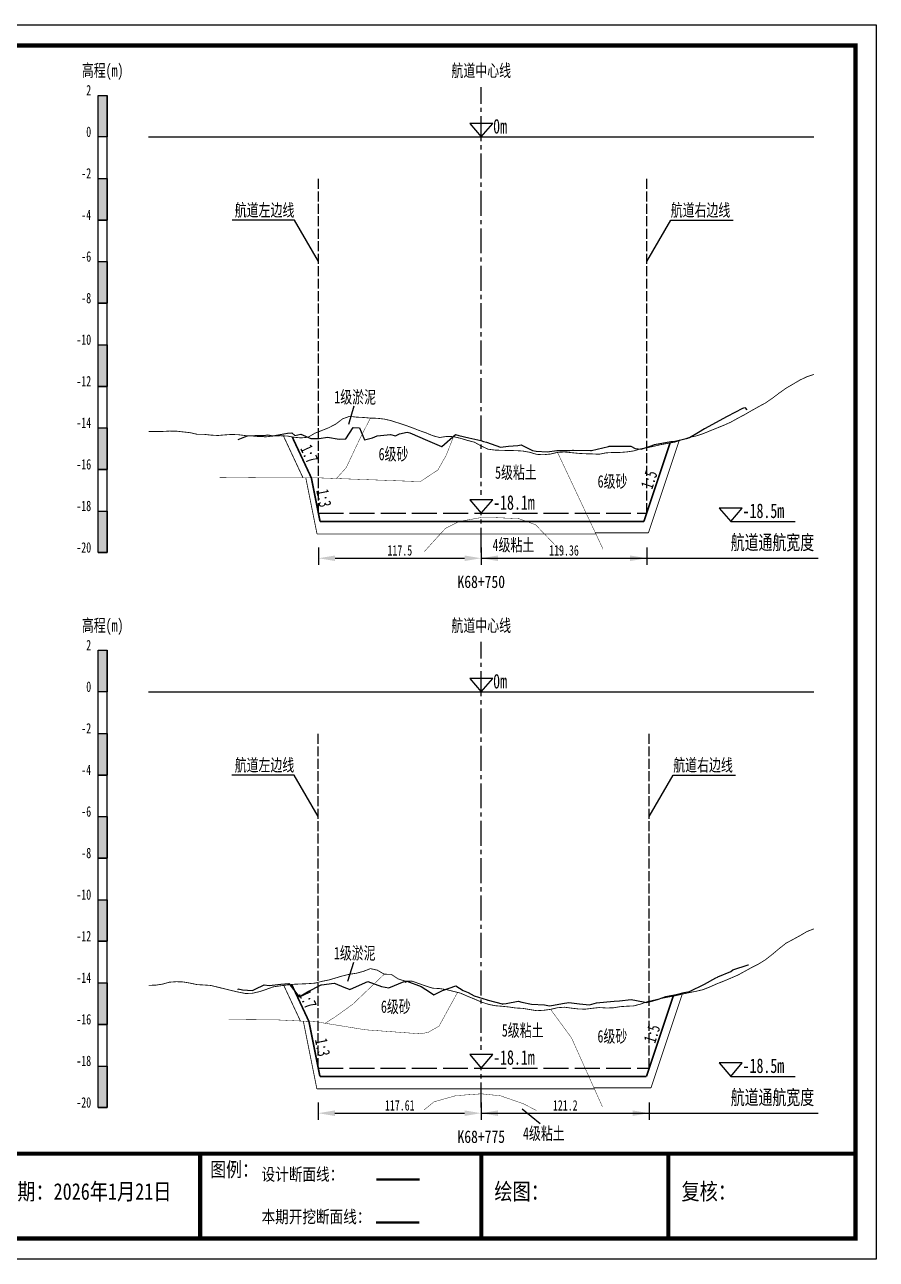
# Model space of a CAD drawing. Header units: millimetres. Extents: x 0 to 1680, y -8762 to 0.
# Drawn here: x 215.2 to 420, y -6088.5 to -5791.5 of the extents above; entities that cross this region are included whole.
import ezdxf
from ezdxf.enums import TextEntityAlignment as Align

# ---------------------------------------------------------------- set-up
doc = ezdxf.new("R2010")
doc.units = ezdxf.units.MM
for name, pattern in [('ACAD_ISO02W100', [15, 12, -3]), ('ACAD_ISO05W100', [33, 24, -3, 0, -3, 0, -3]), ('CENTER2', [1.125, 0.75, -0.125, 0.125, -0.125])]:
    doc.linetypes.add(name, pattern=pattern)
for name, color, linetype in [('0-桩号', 1, 'Continuous'), ('0-航道左右边线标注', 8, 'Continuous'), ('1-疏浚底高', 7, 'Continuous'), ('1-通航宽度', 7, 'Continuous'), ('1-通航底高', 7, 'Continuous'), ('202601', 5, 'Continuous'), ('DMX', 20, 'Continuous'), ('L1', 7, 'Continuous'), ('图幅外框线', 145, 'Continuous'), ('地质分层', 6, 'Continuous'), ('坡比', 1, 'Continuous'), ('尺寸标注', 1, 'Continuous'), ('开挖线', 4, 'Continuous'), ('标尺', 7, 'Continuous'), ('超挖线', 3, 'Continuous'), ('辅助框', 7, 'Continuous'), ('通航底面线', 7, 'ACAD_ISO02W100')]:
    doc.layers.add(name, color=color, linetype=linetype)
doc.styles.get("Standard").update_dxf_attribs({"font": 'arial.ttf'})
doc.styles.add('仿宋', font='仿宋_GB2312.ttf', dxfattribs={"width": 0.8})
doc.styles.add('仿宋GB2312', font='仿宋_GB2312.ttf', dxfattribs={"width": 0.7, "height": 2.5})
doc.styles.add('仿宋体', font='仿宋_GB2312.ttf', dxfattribs={"width": 0.8})
doc.dimstyles.new('2000', dxfattribs={"dimtxt": 3, "dimasz": 2.5, "dimexe": 1.25, "dimexo": 0.625, "dimtad": 1, "dimlfac": 2, "dimdsep": 46, "dimtxsty": 'Standard', "dimcen": 2.5, "dimadec": 0, "dimazin": 0, "dimtfac": 1, "dimtmove": 0, "dimatfit": 3, "dimfxl": 0, "dimarcsym": 0})

# ---------------------------------------------------------------- blocks, each defined once
blk = doc.blocks.new('标尺')
at = {"layer": '标尺', "linetype": 'Continuous'}
for points in [[(-2.116669999959413, 100), (0, 100), (0, 90), (-2.116669999959413, 90)], [(-2.116669999959413, 80), (0, 80), (0, 70), (-2.116669999959413, 70)], [(-2.116669999959413, 60), (0, 60), (0, 50), (-2.116669999959413, 50)], [(-2.116669999959413, 40), (0, 40), (0, 30), (-2.116669999959413, 30)], [(-2.116669999959413, 20), (0, 20), (0, 10), (-2.116669999959413, 10)], [(-2.116669999959413, 0), (0, 0), (0, -10), (-2.116669999959413, -10)]]:
    blk.add_hatch(color=256, dxfattribs=at).paths.add_polyline_path(points)
for p, q in [((-2.116669999959413, -10), (-2.116669999959413, 100)), ((0, -10), (0, 100)), ((-2.116669999959413, 80), (0, 80)), ((-2.116669999959413, 70), (0, 70)), ((-2.116669999959413, 60), (0, 60)), ((-2.116669999959413, 50), (0, 50)), ((-2.116669999959413, 40), (0, 40)), ((-2.116669999959413, 30), (0, 30)), ((-2.116669999959413, 20), (0, 20)), ((-2.116669999959413, 10), (0, 10)), ((-2.116669999959413, 0), (0, 0)), ((-2.116669999959413, -10), (0, -10))]:
    blk.add_line(p, q, dxfattribs=at)
at = {"layer": '标尺'}
for points in [[(-2.116669999959413, 100), (0, 100), (0, 90), (-2.116669999959413, 90)], [(-2.116669999959413, 100), (0, 100), (0, 90), (-2.116669999959413, 90)], [(-2.116669999959413, 80), (0, 80), (0, 70), (-2.116669999959413, 70)], [(-2.116669999959413, 80), (0, 80), (0, 70), (-2.116669999959413, 70)], [(-2.116669999959413, 60), (0, 60), (0, 50), (-2.116669999959413, 50)], [(-2.116669999959413, 60), (0, 60), (0, 50), (-2.116669999959413, 50)], [(-2.116669999959413, 40), (0, 40), (0, 30), (-2.116669999959413, 30)], [(-2.116669999959413, 40), (0, 40), (0, 30), (-2.116669999959413, 30)], [(-2.116669999959413, 20), (0, 20), (0, 10), (-2.116669999959413, 10)], [(-2.116669999959413, 20), (0, 20), (0, 10), (-2.116669999959413, 10)], [(-2.116669999959413, 0), (0, 0), (0, -10), (-2.116669999959413, -10)], [(-2.116669999959413, 0), (0, 0), (0, -10), (-2.116669999959413, -10)]]:
    blk.add_lwpolyline(points, close=True, dxfattribs=at)
at = {"layer": '标尺', "style": '仿宋GB2312', "width": 0.7}
blk.add_text('高程(m)', height=3, dxfattribs=at).set_placement((-1.058334999950603, 106.0000000009313), align=Align.MIDDLE_CENTER)
for s, p in [('2', (-3.816669999971054, 100)), ('0', (-3.816669999971054, 90)), ('-2', (-3.816669999971054, 80)), ('-4', (-3.816669999971054, 70)), ('-6', (-3.816669999971054, 60)), ('-8', (-3.816669999971054, 50)), ('-10', (-3.816669999971054, 40)), ('-12', (-3.816669999971054, 30)), ('-14', (-3.816669999971054, 20)), ('-16', (-3.816669999971054, 10)), ('-18', (-3.816669999971054, 0)), ('-20', (-3.816669999971054, -10))]:
    blk.add_text(s, height=2.5, dxfattribs=at).set_placement(p, align=Align.RIGHT)
blk = doc.blocks.new('*D215')
at = {"layer": 'Defpoints', "color": 0, "ltscale": 0.5}
for p in [(285.833333333748, -5909), (325, -5909), (325, -5919.853237223485)]:
    blk.add_point(p, dxfattribs=at)
at = {"layer": '尺寸标注', "color": 0, "lineweight": -2, "ltscale": 0.5}
for p, q in [((285.833333333748, -5917.25), (285.833333333748, -5921.453237223485)), ((325, -5917.25), (325, -5921.453237223485)), ((289.833333333748, -5919.853237223485), (321, -5919.853237223485))]:
    blk.add_line(p, q, dxfattribs=at)
at = {"layer": '尺寸标注', "color": 0, "ltscale": 0.5}
for points in [[(289.833333333748, -5919.186570556818), (289.833333333748, -5920.519903890152), (285.833333333748, -5919.853237223485)], [(321, -5919.186570556818), (321, -5920.519903890152), (325, -5919.853237223485)]]:
    blk.add_solid(points, dxfattribs=at)
at = {"layer": '尺寸标注', "color": 0, "ltscale": 0.5, "insert": (305.416666666874, -5917.978237223485), "char_height": 2.5, "attachment_point": 5, "style": '仿宋GB2312'}
blk.add_mtext('117.5', dxfattribs=at)
blk = doc.blocks.new('*D216')
at = {"layer": 'Defpoints', "color": 0, "ltscale": 0.5}
for p in [(285.797097971026, -6042.5), (325, -6042.5), (325, -6053.353206940088)]:
    blk.add_point(p, dxfattribs=at)
at = {"layer": '尺寸标注', "color": 0, "lineweight": -2, "ltscale": 0.5}
for p, q in [((285.797097971026, -6050.75), (285.797097971026, -6054.953206940088)), ((325, -6050.75), (325, -6054.953206940088)), ((289.797097971026, -6053.353206940088), (321, -6053.353206940088))]:
    blk.add_line(p, q, dxfattribs=at)
at = {"layer": '尺寸标注', "color": 0, "ltscale": 0.5}
for points in [[(289.797097971026, -6052.686540273421), (289.797097971026, -6054.019873606755), (285.797097971026, -6053.353206940088)], [(321, -6052.686540273421), (321, -6054.019873606755), (325, -6053.353206940088)]]:
    blk.add_solid(points, dxfattribs=at)
at = {"layer": '尺寸标注', "color": 0, "ltscale": 0.5, "insert": (305.398548985513, -6051.478206940088), "char_height": 2.5, "attachment_point": 5, "style": '仿宋GB2312'}
blk.add_mtext('117.61', dxfattribs=at)
blk = doc.blocks.new('*D156')
at = {"layer": 'Defpoints', "color": 0, "ltscale": 0.5}
for p in [(325, -5909), (364.785598741224, -5909), (364.785598741224, -5919.853182532731)]:
    blk.add_point(p, dxfattribs=at)
at = {"layer": '尺寸标注', "color": 0, "lineweight": -2, "ltscale": 0.5}
for p, q in [((325, -5917.25), (325, -5921.453182532731)), ((364.785598741224, -5917.25), (364.785598741224, -5921.453182532731)), ((329, -5919.853182532731), (360.785598741224, -5919.853182532731))]:
    blk.add_line(p, q, dxfattribs=at)
at = {"layer": '尺寸标注', "color": 0, "ltscale": 0.5}
for points in [[(329, -5919.186515866064), (329, -5920.519849199398), (325, -5919.853182532731)], [(360.785598741224, -5919.186515866064), (360.785598741224, -5920.519849199398), (364.785598741224, -5919.853182532731)]]:
    blk.add_solid(points, dxfattribs=at)
at = {"layer": '尺寸标注', "color": 0, "ltscale": 0.5, "insert": (344.892799370612, -5917.978182532731), "char_height": 2.5, "attachment_point": 5, "style": '仿宋GB2312'}
blk.add_mtext('119.36', dxfattribs=at)
blk = doc.blocks.new('*D157')
at = {"layer": 'Defpoints', "color": 0, "ltscale": 0.5}
for p in [(325, -6042.5), (365.399755329375, -6042.5), (365.399755329375, -6053.35315139379)]:
    blk.add_point(p, dxfattribs=at)
at = {"layer": '尺寸标注', "color": 0, "lineweight": -2, "ltscale": 0.5}
for p, q in [((325, -6050.75), (325, -6054.95315139379)), ((365.399755329375, -6050.75), (365.399755329375, -6054.95315139379)), ((329, -6053.35315139379), (361.399755329375, -6053.35315139379))]:
    blk.add_line(p, q, dxfattribs=at)
at = {"layer": '尺寸标注', "color": 0, "ltscale": 0.5}
for points in [[(329, -6052.686484727123), (329, -6054.019818060457), (325, -6053.35315139379)], [(361.399755329375, -6052.686484727123), (361.399755329375, -6054.019818060457), (365.399755329375, -6053.35315139379)]]:
    blk.add_solid(points, dxfattribs=at)
at = {"layer": '尺寸标注', "color": 0, "ltscale": 0.5, "insert": (345.1998776646875, -6051.47815139379), "char_height": 2.5, "attachment_point": 5, "style": '仿宋GB2312'}
blk.add_mtext('121.2', dxfattribs=at)
blk = doc.blocks.new('通航底高')
at = {"layer": '1-通航底高'}
for p, q in [((-2.762494692986365, 3.232132659759372), (5.923793651163578e-06, 6.932765245437622e-06)), ((2.762506540631875, 3.232132659759372), (-2.762494692986365, 3.232132659759372)), ((5.923793651163578e-06, 6.932765245437622e-06), (2.762506540631875, 3.232132659759372))]:
    blk.add_line(p, q, dxfattribs=at)
at = {"layer": '1-通航底高', "style": '仿宋', "width": 0.7}
blk.add_attdef('通航底高', (2.856129719933961, 0.8203305718488991), '', height=3.5, dxfattribs=at)
blk = doc.blocks.new('疏浚底高')
at = {"layer": '1-疏浚底高'}
for p, q in [((-2.762500616780017, 3.232125726994127), (0, 0)), ((2.762500616838224, 3.232125726994127), (-2.762500616780017, 3.232125726994127)), ((0, 0), (2.762500616838224, 3.232125726994127)), ((-5.923793651163578e-06, -6.932765245437622e-06), (15.51466270413067, -6.932765245437622e-06))]:
    blk.add_line(p, q, dxfattribs=at)
at = {"layer": '1-疏浚底高', "style": '仿宋', "width": 0.7}
blk.add_attdef('疏浚底高', (2.856123796140309, 0.8203236390836537), '', height=3.5, dxfattribs=at)

msp = doc.modelspace()

# ---------------------------------------------------------------- linework, layer by layer
at = {"layer": '0-航道左右边线标注', "linetype": 'ACAD_ISO02W100', "ltscale": 0.2}
for points in [[(285.8333333337482, -5909), (285.8333333337482, -5828.5)], [(364.785598741224, -5909), (364.785598741224, -5828.5)], [(285.7970979710262, -6042.5), (285.7970979710262, -5962)], [(365.3997553293748, -6042.5), (365.3997553293748, -5962)]]:
    msp.add_lwpolyline(points, dxfattribs=at)
at = {"layer": '0-航道左右边线标注'}
for points in [[(285.833333333748, -5848.5), (280.0598306418809, -5838.499999999984), (265.0598306418809, -5838.49999999994)], [(364.785598741224, -5848.5), (370.5591014331494, -5838.500000000016), (385.5591014331494, -5838.50000000006)], [(285.797097971026, -5982), (280.0235952791588, -5971.999999999984), (265.0235952791588, -5971.99999999994)], [(365.399755329375, -5982), (371.1732580213004, -5972.000000000016), (386.1732580213004, -5972.00000000006)]]:
    msp.add_lwpolyline(points, dxfattribs=at)
at = {"layer": '1-通航宽度'}
for points in [[(325, -5919.85), (406, -5919.85)], [(325, -6053.35), (406, -6053.35)]]:
    msp.add_lwpolyline(points, dxfattribs=at)
at = {"layer": '202601', "color": 1, "linetype": 'Continuous'}
for points in [[(266.5570000001984, -5891.3), (268.1134074076054, -5890.650001525879), (268.8200740742724, -5890.400000572205), (270.5667407409394, -5890.299998283386), (272.6334074076054, -5890.349999427795), (273.6567407409394, -5890.200000762939), (274.8400740742724, -5890.400000572205), (278.4400740742724, -5889.800001144409), (279.4667407409394, -5889.699998855591), (280.1667407409394, -5890.349999427795), (281.6267407409393, -5890.000000953674), (283.9734074076054, -5891.050001144409), (285.9800740742724, -5891.050001144409), (288.0034074076054, -5890.749999046326), (290.8367407409394, -5891.199999809265), (292.4334074076054, -5891.100002288818), (294.1667407409394, -5888.399997711182), (295.7267407409394, -5888.449998855591), (296.8900740742724, -5891.349998474121), (298.8300740742724, -5890.899997711182), (299.9934074076054, -5890.400000572205), (303.1634074076054, -5890.099998474121), (304.3334074076054, -5890.400000572205), (305.3167407409394, -5889.899998664856), (307.2167407409394, -5889.499999046326), (307.8334074076054, -5889.699998855591), (312.0500740742724, -5891.500001907349), (315.4667407409394, -5892.950001716614), (315.4767407409394, -5892.950001716614), (315.4967407409393, -5892.950001716614), (318.7767407409394, -5890.050002098083), (319.6434074076054, -5890.349999427795), (322.0067407409394, -5890.899997711182), (324.8667407409393, -5891.549998283386), (325.5500740742724, -5891.799999237061), (326.2867407409394, -5891.949997901917), (329.6467407409394, -5893.10000038147), (331.5600740742724, -5892.900000572205), (333.7867407409394, -5892.750001907349), (334.5634074076054, -5892.550002098083), (336.1667407409394, -5893.399997711182), (337.3467407409394, -5893.950000762939), (338.1867407409394, -5894.099999427795), (340.8867407409394, -5894.249998092651), (343.2034074076054, -5893.89999961853), (346.2834074076054, -5893.89999961853), (346.9500740742724, -5893.849998474121), (347.1867407409394, -5893.849998474121), (351.2334074076053, -5893.89999961853), (351.4700740742724, -5893.89999961853), (355.6334074076054, -5892.950001716614), (355.7500740742724, -5892.900000572205), (356.0334074076054, -5892.900000572205), (361.0067407409394, -5892.900000572205), (362.0367407409394, -5893.449998855591), (363.4867407409394, -5893.649998664856), (366.1067407409394, -5892.750001907349), (366.6700740742724, -5892.449999809265), (370.5534074076054, -5891.799999237061), (371.1900740742724, -5891.749998092651), (374.6800740742724, -5890.949998855591), (375.1067407409394, -5890.800000190735), (377.2500740742724, -5889.499999046326), (378.7134074076054, -5888.649998664856), (378.9534074076054, -5888.600002288818), (382.3234074076054, -5886.749998092651), (384.1934074076054, -5885.699997901917), (387.9367407409394, -5883.750000953674), (388.3567407409394, -5883.550001144409), (388.8534074076053, -5884.150000572205)], [(266.4700000001984, -6023.599999999069), (266.5501851853834, -6023.399998663925), (267.6168518520504, -6023.700000762008), (269.9535185187174, -6023.849999426864), (270.6535185187174, -6023.550002097153), (272.8268518520504, -6022.450000762008), (274.0001851853834, -6022.650000571273), (276.8168518520504, -6022.34999847319), (278.6968518520504, -6022.149998663925), (281.2001851853834, -6025.350000380538), (281.2201851853834, -6025.350000380538), (283.2235185187174, -6024.150001524948), (286.4568518520504, -6022.450000762008), (286.4768518520504, -6022.450000762008), (286.6035185187174, -6022.450000762008), (289.6601851853834, -6022.100002287887), (289.9001851853834, -6022.149998663925), (291.9368518520504, -6022.999999045394), (293.2568518520504, -6023.550002097153), (293.3901851853834, -6023.59999847319), (293.5835185187174, -6023.500000952743), (297.7435185187174, -6021.650001524948), (301.0035185187174, -6022.850000380538), (302.7801851853834, -6023.199998854659), (306.4635185187174, -6021.699997900986), (306.8735185187174, -6021.850001334213), (307.1035185187174, -6021.600000380538), (310.5401851853834, -6022.850000380538), (312.7935185187174, -6024.350001334213), (313.5735185187174, -6024.899999617599), (315.6601851853834, -6023.849999426864), (318.8801851853834, -6022.700001715682), (320.6701851853834, -6023.799998282455), (321.8435185187174, -6024.300000189804), (323.2701851853834, -6025.099999426864), (326.4301851853834, -6026.050002097153), (326.5735185187174, -6026.149999617599), (326.6968518520504, -6026.149999617599), (330.0235185187174, -6027.050001143478), (330.1835185187174, -6027.100002287887), (330.2735185187174, -6027.050001143478), (330.9901851853834, -6026.949998854659), (333.8968518520504, -6026.400000571273), (334.7568518520504, -6026.650001524948), (337.0568518520504, -6027.100002287887), (340.2035185187174, -6027.300002097153), (341.4335185187174, -6027.549998282455), (342.3701851853834, -6027.34999847319), (344.5635185187174, -6026.999999999069), (346.0935185187174, -6026.749999045394), (348.6501851853834, -6027.050001143478), (350.9935185187174, -6027.250000952743), (352.6835185187174, -6026.800000189804), (355.1568518520504, -6026.549999236129), (356.9468518520504, -6026.400000571273), (358.2501851853834, -6026.349999426864), (361.0501851853834, -6026.000000952743), (364.0235185187174, -6026.600000380538), (364.6635185187174, -6026.699997900986), (366.2868518520504, -6026.349999426864), (367.4035185187174, -6026.000000952743), (367.6568518520504, -6025.949999808334), (369.3601851853834, -6025.24999809172), (372.2501851853834, -6024.699999808334), (373.7768518520504, -6024.300000189804), (375.0635185187174, -6024.049999236129), (378.6668518520504, -6022.34999847319), (381.4068518520504, -6020.800001143478), (381.7735185187174, -6020.600001334213), (381.8935185187174, -6020.550000189804), (385.0401851853834, -6019.249999045394), (385.5168518520504, -6018.900000571273), (389.2235185187174, -6017.700001715682), (389.2935185187174, -6017.650000571273), (389.3035185187174, -6017.650000571273)]]:
    msp.add_lwpolyline(points, dxfattribs=at)
at = {"layer": 'DMX', "color": 7, "linetype": 'Continuous', "const_width": 0.2}
for points in [[(244.9999999999997, -5889.375), (244.9999999999997, -5889.375), (246.6666666666861, -5889.370000000112), (248.3333333333139, -5889.354999999981), (250, -5889.259999999776), (251.6666666666861, -5889.274999999907), (253.3333333333139, -5889.464999999851), (255, -5889.645000000019), (256.6666666666861, -5890.035000000149), (258.3333333333139, -5890.044999999925), (260, -5890.229999999981), (261.6666666666861, -5890.325000000186), (263.3333333333139, -5890.180000000168), (265, -5890.064999999944), (266.6666666666861, -5890.145000000019), (268.3333333333139, -5890.350000000093), (270, -5890.444999999832), (271.6666666666861, -5890.604999999981), (273.3333333333139, -5890.634999999776), (275, -5890.444999999832), (276.6666666666861, -5890.379999999888), (278.3333333333139, -5890.450000000186), (280, -5890.75), (281.6666666666861, -5890.899999999907), (283.3333333333139, -5890.745000000112), (285, -5889.770000000019), (286.6666666666861, -5889.115000000224), (288.3333333333139, -5888.450000000186), (290, -5887.580000000075), (291.6666666666861, -5886.314999999944), (293.3333333333139, -5885.709999999963), (295, -5885.910000000149), (296.6666666666861, -5885.98499999987), (298.3333333333139, -5886.14000000013), (300, -5886.185000000056), (301.6666666666861, -5886.375), (303.3333333333139, -5886.759999999776), (305, -5887.294999999925), (306.6666666666861, -5887.839999999851), (308.3333333333139, -5888.435000000056), (310, -5889.095000000205), (311.6666666666861, -5889.669999999925), (313.3333333333139, -5890.375), (315, -5890.810000000056), (316.6666666666861, -5890.544999999925), (318.3333333333139, -5890.595000000205), (320, -5891), (321.6666666666861, -5891.5), (323.3333333333139, -5891.930000000168), (325, -5892.854999999981), (326.6666666666861, -5893.629999999888), (328.3333333333139, -5893.839999999851), (330, -5893.899999999907), (331.6666666666861, -5893.935000000056), (333.3333333333139, -5893.959999999963), (335, -5894.069999999832), (336.6666666666861, -5894.35999999987), (338.3333333333139, -5894.865000000224), (340, -5894.950000000186), (341.6666666666861, -5894.785000000149), (343.3333333333139, -5894.379999999888), (345, -5894.290000000037), (346.6666666666861, -5894.450000000186), (348.3333333333139, -5894.620000000112), (350, -5894.709999999963), (351.6666666666861, -5894.75), (353.3333333333139, -5894.834999999963), (355, -5894.5), (356.6666666666861, -5894.404999999795), (358.3333333333139, -5894.404999999795), (360, -5894.270000000019), (361.6666666666861, -5894.029999999795), (363.3333333333139, -5893.529999999795), (365, -5893.245000000112), (366.6666666666861, -5892.870000000112), (368.3333333333139, -5892.490000000224), (370, -5892.200000000186), (371.6666666666861, -5891.89000000013), (373.3333333333139, -5891.330000000075), (375, -5890.785000000149), (376.6666666666861, -5890.435000000056), (378.3333333333139, -5889.899999999907), (380, -5889.205000000075), (381.6666666666861, -5888.535000000149), (383.3333333333139, -5887.85999999987), (385, -5887.120000000112), (386.6666666666861, -5886.185000000056), (388.3333333333139, -5885.305000000168), (390, -5884.345000000205), (391.6666666666861, -5883.404999999795), (393.3333333333139, -5882.504999999888), (395, -5881.365000000224), (396.6666666666861, -5880.104999999981), (398.3333333333139, -5878.919999999925), (400, -5877.955000000075), (401.6666666666861, -5876.964999999851), (403.3333333333139, -5876.185000000056), (404.9999999999998, -5875.615000000224)], [(244.9999999999997, -6022.589999999851), (244.9999999999997, -6022.589999999851), (246.6666666666861, -6022.555000000168), (248.3333333333139, -6022.305000000168), (250, -6021.834999999963), (251.6666666666861, -6021.720000000205), (253.3333333333139, -6021.774999999907), (255, -6022.064999999944), (256.6666666666861, -6022.419999999925), (258.3333333333139, -6022.509999999776), (260, -6022.629999999888), (261.6666666666861, -6023.040000000037), (263.3333333333139, -6023.450000000186), (265, -6023.854999999981), (266.6666666666861, -6024.240000000224), (268.3333333333139, -6024.564999999944), (270, -6024.495000000112), (271.6666666666861, -6024.104999999981), (273.3333333333139, -6023.549999999814), (275, -6022.955000000075), (276.6666666666861, -6022.714999999851), (278.3333333333139, -6022.495000000112), (280, -6022.334999999963), (281.6666666666861, -6022.259999999776), (283.3333333333139, -6022.189999999944), (285, -6022.069999999832), (286.6666666666861, -6021.629999999888), (288.3333333333139, -6021.310000000056), (290, -6020.814999999944), (291.6666666666861, -6020.319999999832), (293.3333333333139, -6019.919999999925), (295, -6019.674999999814), (296.6666666666861, -6019.229999999981), (298.3333333333139, -6018.575000000186), (300, -6018.944999999832), (301.6666666666861, -6019.915000000037), (303.3333333333139, -6019.944999999832), (305, -6021.040000000037), (306.6666666666861, -6021.569999999832), (308.3333333333139, -6021.584999999963), (310, -6022.165000000037), (311.6666666666861, -6022.759999999776), (313.3333333333139, -6023.279999999795), (315, -6023.375), (316.6666666666861, -6023.625), (318.3333333333139, -6024.044999999925), (320, -6024.470000000205), (321.6666666666861, -6025.200000000186), (323.3333333333139, -6025.884999999776), (325, -6026.600000000093), (326.6666666666861, -6027.149999999907), (328.3333333333139, -6027.495000000112), (330, -6027.629999999888), (331.6666666666861, -6027.805000000168), (333.3333333333139, -6028.049999999814), (335, -6028.134999999776), (336.6666666666861, -6028.419999999925), (338.3333333333139, -6028.685000000056), (340, -6028.600000000093), (341.6666666666861, -6028.370000000112), (343.3333333333139, -6027.979999999981), (345, -6027.854999999981), (346.6666666666861, -6028.075000000186), (348.3333333333139, -6028.274999999907), (350, -6028.330000000075), (351.6666666666861, -6028.120000000112), (353.3333333333139, -6027.935000000056), (355, -6028.035000000149), (356.6666666666861, -6028.01500000013), (358.3333333333139, -6027.729999999981), (360, -6027.615000000224), (361.6666666666861, -6027.540000000037), (363.3333333333139, -6027.095000000205), (365, -6026.509999999776), (366.6666666666861, -6026.125), (368.3333333333139, -6025.73499999987), (370, -6025.404999999795), (371.6666666666861, -6025.095000000205), (373.3333333333139, -6024.714999999851), (375, -6024.339999999851), (376.6666666666861, -6024.024999999907), (378.3333333333139, -6023.629999999888), (380, -6022.964999999851), (381.6666666666861, -6022.225000000093), (383.3333333333139, -6021.569999999832), (385, -6020.865000000224), (386.6666666666861, -6020.154999999795), (388.3333333333139, -6019.240000000224), (390, -6018.314999999944), (391.6666666666861, -6017.475000000093), (393.3333333333139, -6016.444999999832), (395, -6015.129999999888), (396.6666666666861, -6013.740000000224), (398.3333333333139, -6012.424999999814), (400, -6011.544999999925), (401.6666666666861, -6010.625), (403.3333333333139, -6009.649999999907), (405, -6009)]]:
    msp.add_lwpolyline(points, dxfattribs=at)
at = {"layer": 'L1', "linetype": 'CENTER2', "ltscale": 8}
for p, q in [((324.9999999999994, -5918.5), (324.9999999999994, -5806.5)), ((324.9999999999994, -6051.999999999069), (324.9999999999994, -5939.999999999069))]:
    msp.add_line(p, q, dxfattribs=at)
at = {"layer": 'L1'}
for p, q in [((322.2374993832194, -5815.267874272773), (324.9999999999994, -5818.499999999767)), ((327.7625006168376, -5815.267874272773), (322.2374993832194, -5815.267874272773)), ((324.9999999999994, -5818.499999999767), (327.7625006168376, -5815.267874272773)), ((244.9999999999994, -5818.499999999767), (404.9999999999994, -5818.500000000233)), ((322.2374993832194, -5948.767874271842), (324.9999999999994, -5951.999999998836)), ((327.7625006168376, -5948.767874271842), (322.2374993832194, -5948.767874271842)), ((324.9999999999994, -5951.999999998836), (327.7625006168376, -5948.767874271842)), ((244.9999999999994, -5951.999999998836), (404.9999999999994, -5951.999999999302))]:
    msp.add_line(p, q, dxfattribs=at)
at = {"layer": '地质分层'}
for points in [[(294.3205257518421, -5883.285691046894), (293.0368546109239, -5887.653113420627)], [(294.2396274911953, -6017.12045214623), (292.8435978081325, -6021.648794831042)], [(339.1278955551315, -6055.927673421327), (334.8554385552343, -6052.393924020091)]]:
    msp.add_lwpolyline(points, dxfattribs=at)
at = {"layer": '地质分层', "linetype": 'ACAD_ISO05W100', "ltscale": 0.2, "const_width": 0.1, "flags": 128}
for points in [[(290.1661216006032, -5900.670520724263), (292.5207331739366, -5898.062165061012), (295.8622731603682, -5890.967739128508), (298.3333333333139, -5886.14000000013)], [(262.1221015909687, -5900.379733109847), (275.8333871670184, -5900.535745067522), (286.3717222269624, -5900.52979147248), (310.3095811009989, -5901.417614981066), (314.5402547689155, -5898.651283077896), (316.5682736374438, -5895.086007530801), (318.3333333333139, -5890.595000000205)], [(343.3333333333139, -5894.379999999888), (354.2837223083775, -5917.659633925567)], [(311.3134387348308, -5918.256738284053), (313.1978650549427, -5916.14975550212), (316.4094963595271, -5912.648393701762), (319.6932991538197, -5911), (325, -5910.061055495869), (328.1157120353892, -5910.061055495869), (334.0193399162963, -5910.330825652927), (338.0465090572834, -5911.775832110085), (344.9400307598154, -5918.973948732307)], [(287.4439465400646, -6031.712153781205), (289.8070851499215, -6030.228358426131), (294.1085059531033, -6027.124373401515), (301.6666666666861, -6019.915000000037)], [(264.2295090984553, -6030.809139867313), (275.8333871670184, -6030.899990134872), (285.2747155791149, -6031.359353864565), (297.1324913837016, -6033.287881712429), (310.3095811009989, -6034.252268845681), (312.2163327913731, -6033.918682608753), (314.8505921754986, -6032.390310394578), (319.2938892203383, -6024.289941751398)], [(341.6666666666861, -6028.370000000112), (346.7070878557861, -6035.249755864032), (354.1213414126221, -6051.769451936661)], [(311.2673827133003, -6052.546301648954), (313.6381111443043, -6050.608507188037), (318.9138470618054, -6049.127375569195), (325, -6048.687171287369), (329.6240961756557, -6049.16350073088), (335.1163465641439, -6051.078134286217), (338.2656788800175, -6052.701178287566)]]:
    msp.add_lwpolyline(points, dxfattribs=at)
at = {"layer": '开挖线', "linetype": 'Continuous', "const_width": 0.4, "flags": 128}
for points in [[(284.1395438401964, -5900.531052533748), (279.5360836875964, -5890.666495063821)], [(364.1199999992704, -5911.000000002274), (370.412224591161, -5892.123326226218)], [(286.2333333339014, -5911.000000002274), (284.1395438401964, -5900.531052533748)], [(286.2333333339014, -5911.000000002274), (364.1199999992704, -5911.000000002274)], [(283.5522071644459, -6031.275545966434), (279.4065394143824, -6022.391972216235)], [(364.7333333326123, -6044.500000002274), (371.1709310588598, -6025.187206823138)], [(286.1970979716137, -6044.500000002274), (283.552207164446, -6031.275545966434)], [(286.1970979716137, -6044.500000002274), (364.7333333326123, -6044.500000002274)]]:
    msp.add_lwpolyline(points, dxfattribs=at)
at = {"layer": '超挖线', "linetype": 'ACAD_ISO02W100', "ltscale": 0.5, "const_width": 0.2, "flags": 128}
for points in [[(282.140070984598, -5900.532182128852), (277.4170943742399, -5890.41151796374)], [(365.2033451801251, -5913.750000002274), (372.593857185642, -5891.578463985723)], [(285.500000033859, -5914.000000002274), (282.8063611755184, -5900.53180571057)], [(285.500000033859, -5914.000000002274), (352.562285661464, -5914.000000002274)], [(365.2033451801251, -5913.750000002274), (352.4446894289586, -5913.750000002274)], [(281.5057412057139, -6031.175976054822), (277.5056069895863, -6022.604259877357)], [(365.816678513467, -6047.250000002274), (373.3279349000096, -6024.716230842646)], [(285.4637646715713, -6047.500000002274), (282.2057718191186, -6031.21003574001)], [(285.4637646715713, -6047.500000002274), (352.2051560874746, -6047.500000002274)], [(365.816678513467, -6047.250000002274), (352.09295284953, -6047.250000002274)]]:
    msp.add_lwpolyline(points, dxfattribs=at)
at = {"layer": '辅助框', "color": 24, "const_width": 1}
for points in [[(25.00000000039739, -6063.081966023392), (415.0000000003974, -6063.081966023392)], [(257.3787765662821, -6063.081966023392), (257.3787765662821, -6083.5)], [(325.0000000003974, -6063.081966023392), (325.0000000003974, -6083.5)], [(370.0000000003974, -6063.081966023392), (370.0000000003974, -6063.081966023392), (370.0000000003974, -6083.5)]]:
    msp.add_lwpolyline(points, dxfattribs=at)
at = {"layer": '辅助框', "color": 7, "lineweight": 50}
msp.add_lwpolyline([(299.7886391461794, -6069.280435456122), (310.1471387559606, -6069.280435456122)], dxfattribs=at)
at = {"layer": '辅助框', "color": 1, "lineweight": 50}
msp.add_lwpolyline([(299.7167638427646, -6079.606961125781), (310.0752634525458, -6079.606961125781)], dxfattribs=at)

# ---------------------------------------------------------------- block references
at = {"layer": '1-疏浚底高'}
for p in [(385, -5911), (385, -6044.5)]:
    msp.add_blockref('疏浚底高', p, dxfattribs=at).add_auto_attribs({'疏浚底高': '-18.5m'})
at = {"layer": '标尺'}
for p in [(234.9999999999994, -5908.5), (234.9999999999994, -6041.999999999069)]:
    msp.add_blockref('标尺', p, dxfattribs=at)

# ---------------------------------------------------------------- texts
at = {"layer": '0-航道左右边线标注', "style": '仿宋', "width": 0.7}
for p in [(280.0598306418809, -5838.499999999984), (280.0235952791588, -5971.999999999984)]:
    msp.add_text('航道左边线', height=3, dxfattribs=at).set_placement(p, align=Align.BOTTOM_RIGHT)
for p in [(370.5591014331494, -5838.500000000016), (371.1732580213004, -5972.000000000016)]:
    msp.add_text('航道右边线', height=3, dxfattribs=at).set_placement(p, align=Align.BOTTOM_LEFT)
at = {"layer": '1-通航宽度', "style": '仿宋', "width": 0.7}
for p in [(385, -5918.85), (385, -6052.35)]:
    msp.add_text('航道通航宽度', height=3.5, dxfattribs=at).set_placement(p, align=Align.BOTTOM_LEFT)
at = {"layer": 'L1', "style": '仿宋', "width": 0.7}
for p in [(324.9999999999994, -5802.52892156085), (324.9999999999994, -5936.028921559919)]:
    msp.add_text('航道中心线', height=3, dxfattribs=at).set_placement(p, align=Align.MIDDLE_CENTER)
for p in [(327.8561237953248, -5817.679669429315), (327.8561237953248, -5951.179669428384)]:
    msp.add_text('0m ', height=3.5, dxfattribs=at).set_placement(p)
at = {"layer": '地质分层', "linetype": 'Continuous', "style": '仿宋GB2312', "width": 0.7}
for s, p in [('1级淤泥', (294.6750248369572, -5881.07323828775)), ('6级砂', (303.8918531539695, -5894.784036480123)), ('5级粘土', (333.3351133133385, -5899.223244186571)), ('6级砂', (356.5619650886962, -5901.350985842026)), ('4级粘土', (332.7334618657534, -5916.644196938356)), ('1级淤泥', (294.5736378333515, -6014.837174623049)), ('6级砂', (304.4512406565792, -6027.712194205071)), ('5级粘土', (334.9572879619897, -6033.417254560185)), ('6级砂', (356.5257297264085, -6034.850985842026)), ('4级粘土', (340.0390866406871, -6058.206835545387))]:
    msp.add_text(s, height=3, dxfattribs=at).set_placement(p, align=Align.MIDDLE_CENTER)
at = {"layer": '坡比', "style": '仿宋体', "width": 0.7}
for s, rotation, p in [('1:7', 295, (283.6501876230744, -5894.753019109237)), ('1:5', 72, (365.3687484038632, -5900.929199467966)), ('1:3', 281, (287.1476030181576, -5905.373309396368)), ('1:7', 295, (283.2917319206062, -6025.987971770389)), ('1:5', 72, (366.0547634038692, -6034.211154467969)), ('1:3', 281, (286.8358094005732, -6037.495518119885))]:
    msp.add_text(s, height=3, rotation=rotation, dxfattribs=at).set_placement(p, align=Align.MIDDLE)
at = {"layer": '辅助框', "insert": (259.8269339597709, -6065.131954133956), "char_height": 3.5, "width": 20.65205776894732, "attachment_point": 1, "style": '仿宋'}
msp.add_mtext('{\\C3;图例：}', dxfattribs=at)
at = {"layer": '辅助框', "color": 7, "lineweight": 50, "insert": (272.1653762107811, -6066.551345709999), "char_height": 3, "width": 26.24716962347821, "attachment_point": 1, "style": '仿宋'}
msp.add_mtext('设计断面线：', dxfattribs=at)
at = {"layer": '辅助框', "lineweight": 0, "char_height": 4, "width": 115.8863471220259, "attachment_point": 1}
for s, insert in [('{\\fKaiTi|b0|i0|c134|p49;\\W0.8;测量日期：2026年1月21日}', (200.328427526763, -6070.182042507085)), ('{\\fKaiTi|b0|i0|c134|p49;\\W0.8;绘图：}', (328.155093369867, -6070.182042507085)), ('{\\fKaiTi|b0|i0|c134|p49;\\W0.8;复核：}', (373.155093369867, -6070.182042507085))]:
    msp.add_mtext(s, dxfattribs=dict(at, insert=insert))
at = {"layer": '辅助框', "color": 1, "insert": (272.1653762107811, -6076.760362698303), "char_height": 3, "width": 26.24716962347821, "attachment_point": 1, "style": '仿宋'}
msp.add_mtext('本期开挖断面线：', dxfattribs=at)

# ---------------------------------------------------------------- wipeouts: each hides what was drawn before it
for points in [[(319.1678378378375, -5927.105927026794), (319.1678378378375, -5923.95187297274), (330.767297297297, -5923.95187297274), (330.767297297297, -5927.105927026794)], [(319.1678378378375, -6060.605927025863), (319.1678378378375, -6057.451872971808), (330.767297297297, -6057.451872971808), (330.767297297297, -6060.605927025863)]]:
    msp.add_wipeout(points).dxf.layer = '0-桩号'

# ---------------------------------------------------------------- next in the draw order: texts
at = {"layer": '0-桩号', "style": '仿宋', "width": 0.8}
for s, p in [('K68+750', (325, -5925.5289)), ('K68+775', (325, -6059.0289))]:
    msp.add_text(s, height=3, dxfattribs=at).set_placement(p, align=Align.MIDDLE)

# ---------------------------------------------------------------- next in the draw order: wipeouts: each hides what was drawn before it
for points in [[(338.3219318258412, -5909.000006932765), (322.1304279924803, -5909.000006932765), (322.1304279924803, -5904.6510166430635), (338.3219318258412, -5904.6510166430635)], [(338.3219377496349, -6042.5), (322.130433916274, -6042.5), (322.130433916274, -6038.151009710298), (338.3219377496349, -6038.151009710298)]]:
    msp.add_wipeout(points).dxf.layer = '1-通航底高'

# ---------------------------------------------------------------- next in the draw order: linework, layer by layer
at = {"layer": '图幅外框线'}
msp.add_lwpolyline([(3.973923412559088e-10, -5791.5), (420.0000000003974, -5791.5), (420.0000000003974, -6088.5), (3.973923412559088e-10, -6088.5)], close=True, dxfattribs=at)
at = {"layer": '辅助框', "color": 24, "const_width": 1}
msp.add_lwpolyline([(415.0000000003974, -6083.5), (415.0000000003974, -5796.5), (25.00000000039739, -5796.5), (25.00000000039739, -6083.5)], close=True, dxfattribs=at)
at = {"layer": '通航底面线', "ltscale": 0.5}
for points in [[(285.8333333333139, -5909), (325, -5909), (364.7866666666814, -5909)], [(285.7966666666907, -6042.5), (325, -6042.5), (365.4000000000233, -6042.5)]]:
    msp.add_lwpolyline(points, dxfattribs=at)

# ---------------------------------------------------------------- next in the draw order: block references
at = {"layer": '1-通航底高'}
for p in [(325, -5909), (325, -6042.5)]:
    msp.add_blockref('通航底高', p, dxfattribs=at).add_auto_attribs({'通航底高': '-18.1m'})

# ---------------------------------------------------------------- next in the draw order: dimensions: what is measured, and where the dimension line sits
at = {"layer": '尺寸标注', "ltscale": 0.5}
for p1, p2, distance, picture, middle in [((285.833333333748, -5909), (325, -5909), -10.853237223484939, '*D215', (305.416666666874, -5917.978237223485)), ((325, -5909), (364.785598741224, -5909), -10.853182532730898, '*D156', (344.892799370612, -5917.978182532731)), ((285.797097971026, -6042.5), (325, -6042.5), -10.853206940088057, '*D216', (305.398548985513, -6051.478206940088)), ((325, -6042.5), (365.399755329375, -6042.5), -10.85315139378963, '*D157', (345.1998776646875, -6051.47815139379))]:
    dim = msp.add_aligned_dim(p1=p1, p2=p2, distance=distance, dimstyle='2000', override={"dimtxt": 3.5, "dimasz": 4, "dimexe": 1.6, "dimexo": 8.25, "dimlfac": 3, "dimtxsty": '仿宋GB2312'}, dxfattribs=at)
    dim.commit()
    dim.dimension.update_dxf_attribs({"geometry": picture, "text_midpoint": middle})

doc.saveas('drawing.dxf')
